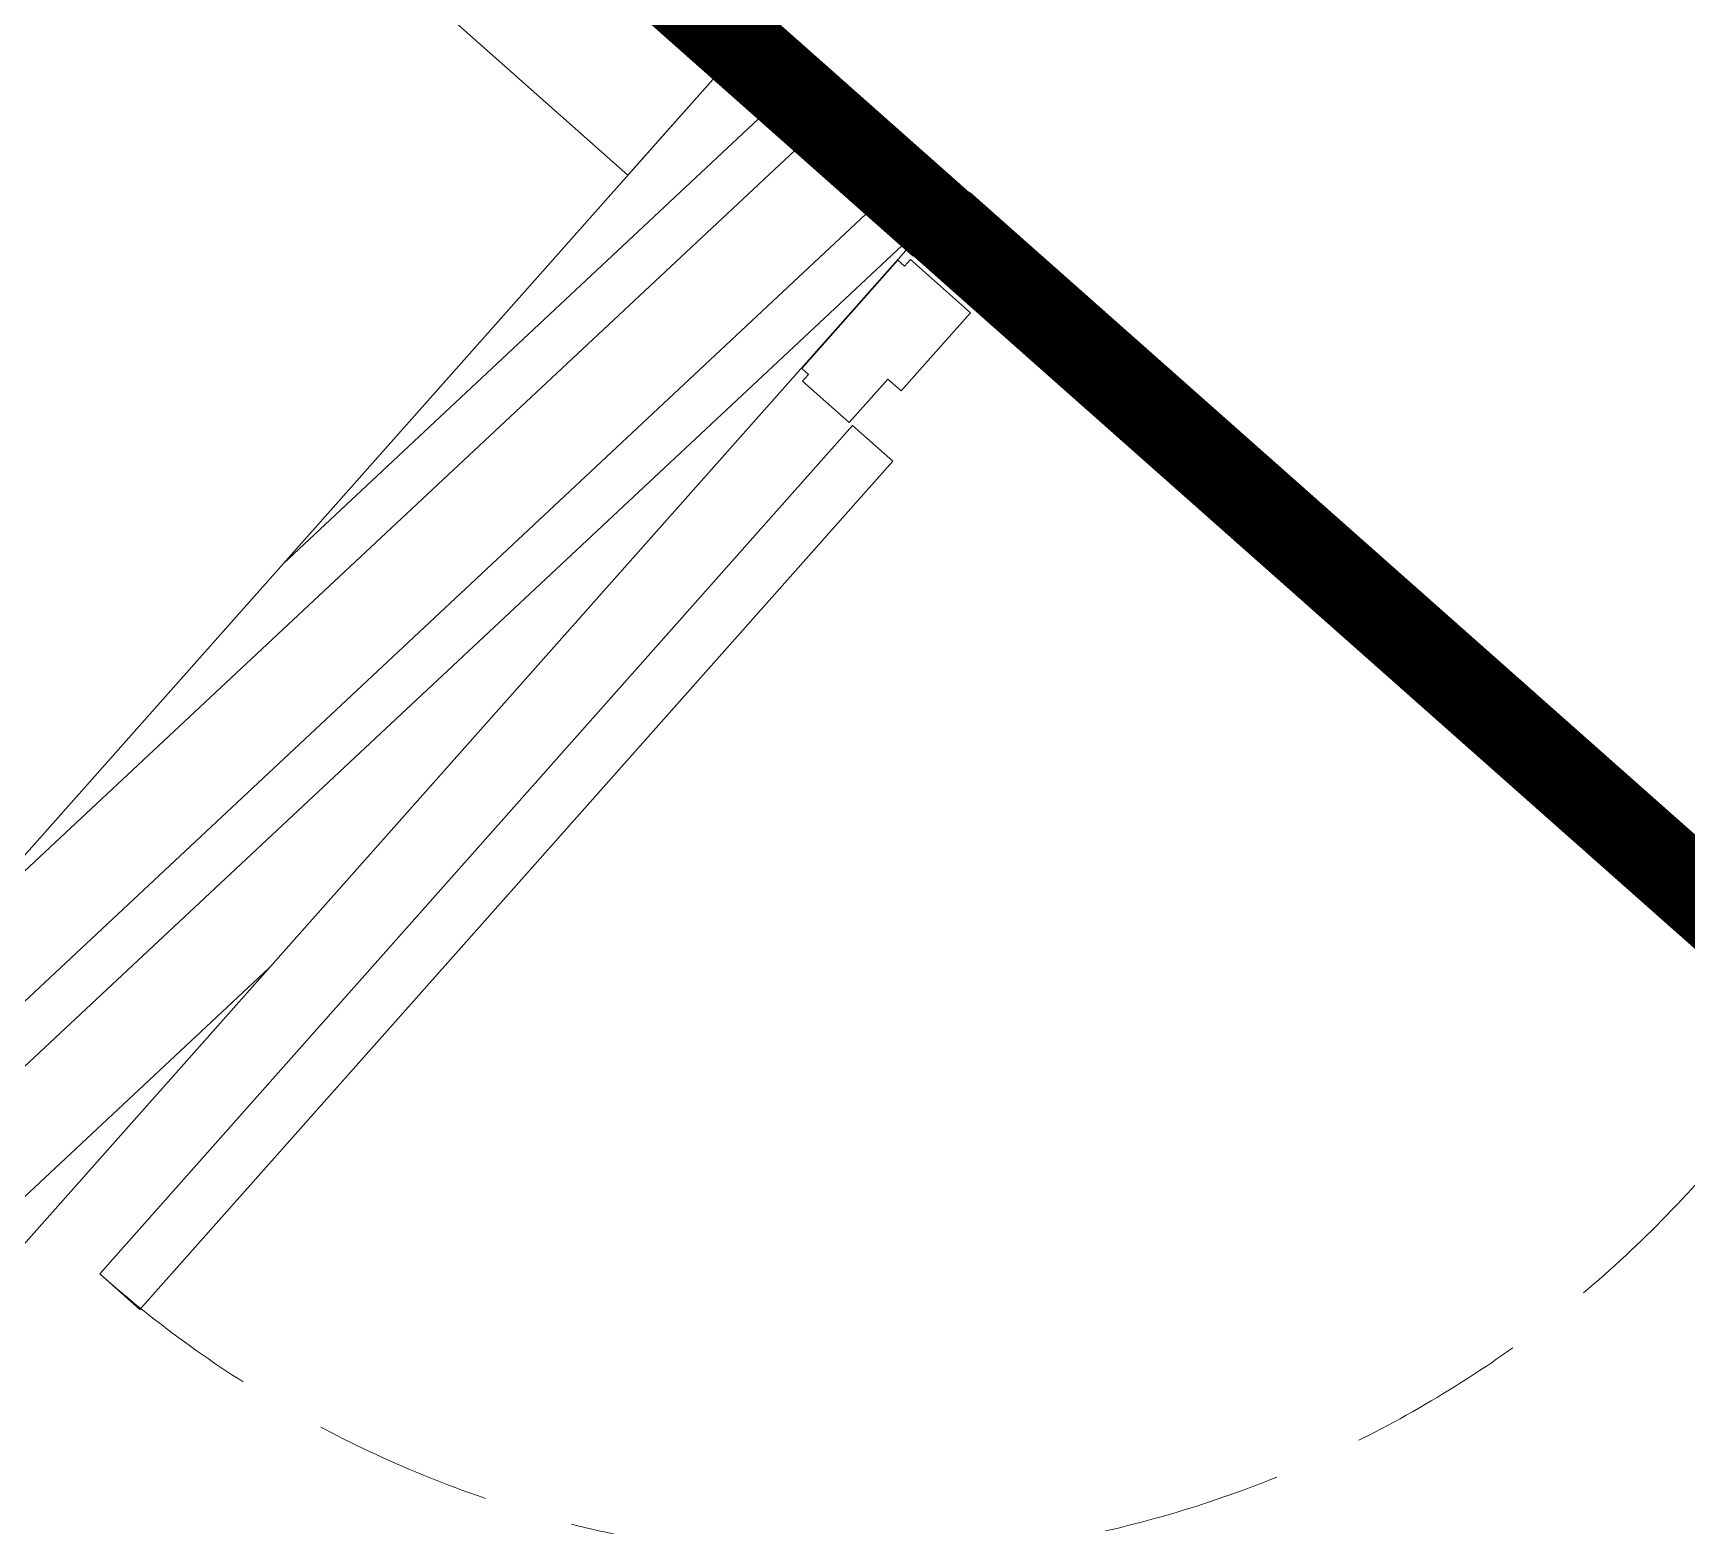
# Model space of a CAD drawing. Header units: feet. Extents: x 2658791 to 2675396, y -5466277 to -5453577.
# Drawn here: x 2671435 to 2672399, y -5463256 to -5462385 of the extents above; entities that cross this region are included whole.
import ezdxf

# ---------------------------------------------------------------- set-up
doc = ezdxf.new("R2010")
doc.units = ezdxf.units.FT
doc.header["$LTSCALE"] = 33
doc.header["$MEASUREMENT"] = 0
doc.linetypes.add('ACAD_ISO03W100', pattern=[30, 12, -18])
doc.linetypes.add('HIDDEN2', pattern=[4.7624999999999975, 3.174999999999998, -1.587499999999999])
doc.layers.add('A-WALL', color=1, linetype='Continuous')
doc.layers.add('LAMINATE FINISH', color=80, linetype='Continuous')
for name, color, linetype, lineweight in [('Door', 2, 'Continuous', 13), ('LENS-DOOR', 34, 'Continuous', 20), ('LENS-PARTITION', 21, 'Continuous', 25), ('LENS_DIMENSION', 193, 'Continuous', 0), ('LK-TILES FINISH', 251, 'Continuous', 5), ('LN-HATCH', 251, 'Continuous', 0)]:
    doc.layers.add(name, color=color, linetype=linetype, lineweight=lineweight)

# ---------------------------------------------------------------- blocks, each defined once
blk = doc.blocks.new('*U53')
at = {"layer": 'LENS-DOOR'}
for p, q in [((547491.5318136608, 1778573.790035954), (547491.5318136502, 1779235.214415356)), ((547522.7802095975, 1779235.21441537), (547491.5318136502, 1779235.214415356)), ((547522.7802095975, 1779235.21441537), (547522.7802095893, 1778573.790035967)), ((547447.2632527373, 1778568.581969978), (547452.4713187169, 1778568.581969978)), ((547447.263252747, 1778484.136306109), (547447.2632527373, 1778568.581969978)), ((547452.4713187076, 1778573.790035988), (547488.9277806603, 1778573.790035954)), ((547452.4713187169, 1778568.581969978), (547452.4713187076, 1778573.790035988)), ((547488.927780669, 1778539.937607086), (547488.9277806603, 1778573.790035954)), ((547522.7802095893, 1778573.790035967), (547491.5318136608, 1778573.790035954)), ((547488.927780669, 1778539.937607086), (547499.3439126491, 1778539.937607058)), ((547499.3439126337, 1778478.928240079), (547499.3439126491, 1778539.937607058)), ((547447.263252747, 1778484.136306109), (547452.471318729, 1778484.136306109)), ((547452.4713187289, 1778478.928240099), (547452.471318729, 1778484.136306109)), ((547452.4713187289, 1778478.928240099), (547499.3439126337, 1778478.928240079))]:
    blk.add_line(p, q, dxfattribs=at)
at = {"layer": 'LENS-DOOR', "color": 7, "linetype": 'HIDDEN2', "extrusion": (0, 0, -1)}
blk.add_ellipse((547491.5318136608, 1778573.790035954), major_axis=(661.4243807726411, 0.0034429104750536), ratio=0.9999999979146821, start_param=-1.570791121506941, end_param=0.0512086788949202, dxfattribs=at)
blk = doc.blocks.new('A$C789c81e5')
at = {"layer": 'LN-HATCH'}
h = blk.add_hatch(dxfattribs=at)
h.set_pattern_fill('ANSI32', color=256, scale=222, angle=88.10999999999999)
h.set_pattern_definition([(133.11, (0, 0), (-60.77608072651567, -56.89314995255626), []), (133.11, (1.294310255814574, 39.22307682720641), (-60.77608072651567, -56.89314995255626), [])])
h.paths.add_polyline_path([(284.603167203498, 13432.84504655063), (909.3146801860935, 14137.36551671608), (813.893194189168, 14255.84236214385), (172.3709122139907, 13532.36349177548)])
h.paths.add_polyline_path([(1459.43292829168, 11387.96965762299), (-325.3517016484743, 12971.05517162589), (-425.1103197844199, 12858.55206084338), (1361.03428734119, 11274.74414159146)])
at = {"layer": 'A-WALL'}
blk.add_lwpolyline([(1459.43292829168, 11387.96965762299), (-325.3517016484743, 12971.05517162589), (-425.1103197844199, 12858.55206084338), (1361.03428734119, 11274.74414159146)], close=True, dxfattribs=at)
at = {"layer": 'Door', "xscale": -1, "rotation": 228.4271952148867}
blk.add_blockref('*U53', (-1694078.334740162, 783547.9268545376), dxfattribs=at)

msp = doc.modelspace()

# ---------------------------------------------------------------- linework, layer by layer
at = {"layer": 'LAMINATE FINISH', "color": 85, "linetype": 'ACAD_ISO03W100', "ltscale": 0.05, "const_width": 50}
msp.add_lwpolyline([(2671964.902927353, -5462496.577900913), (2672522.130076412, -5462990.681663833)], dxfattribs=at)
at = {"layer": 'LENS-PARTITION'}
msp.add_lwpolyline([(2671218.422963444, -5461968.311538184), (2671781.973015461, -5462468.021935268), (2671848.318644356, -5462393.200432849), (2671284.768592339, -5461893.490035762)], close=True, dxfattribs=at)
at = {"layer": 'LK-TILES FINISH', "color": 212, "linetype": 'ACAD_ISO03W100', "ltscale": 0.05, "const_width": 50}
msp.add_lwpolyline([(2672522.130076412, -5462990.681663833), (2672573.785520926, -5463036.485515421), (2673104.550552703, -5462437.913495358), (2670672.851704099, -5460281.680524205), (2670142.086669663, -5460880.252547253), (2671964.654702421, -5462496.857837399)], dxfattribs=at)

# ---------------------------------------------------------------- block references
at = {"layer": 'LENS_DIMENSION', "rotation": 270}
msp.add_blockref('A$C789c81e5', (2658989.766584637, -5462818.31075162), dxfattribs=at)

doc.saveas('drawing.dxf')
